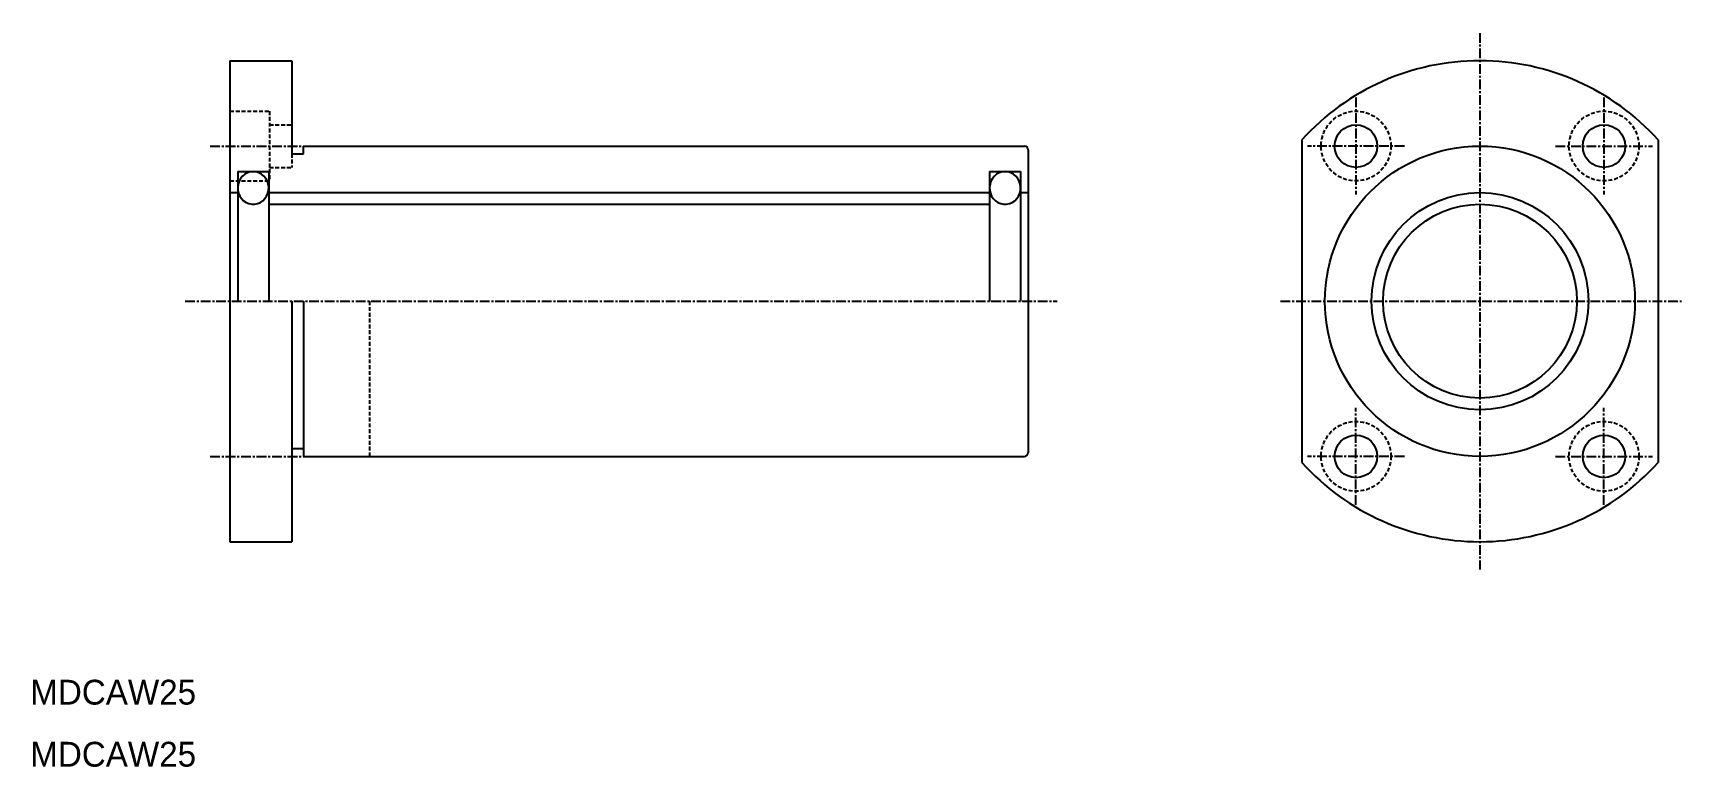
# Model space of a CAD drawing. Extents: x 10 to 223, y 10 to 105.
import ezdxf

# ---------------------------------------------------------------- set-up
doc = ezdxf.new("R2010")
doc.units = 0
doc.linetypes.add('CENTER', pattern=[2, 1.25, -0.25, 0.25, -0.25])
doc.linetypes.add('DASHED', pattern=[0.75, 0.5, -0.25])
doc.layers.get('0').update_dxf_attribs({"linetype": 'CONTINUOUS'})
doc.layers.add('CENTER', color=1, linetype='CENTER')

msp = doc.modelspace()

# ---------------------------------------------------------------- linework, layer by layer
at = {"color": 7, "linetype": 'CONTINUOUS'}
for p, q in [((35.77, 101), (35.77, 39)), ((35.77, 101), (43.77, 101)), ((43.77, 101), (43.77, 89)), ((45.27, 90), (138.27, 90)), ((45.27, 89), (45.27, 90)), ((138.77, 89.5), (138.77, 50.5)), ((174.05, 90.78), (174.05, 49.22)), ((220.05, 90.78), (220.05, 49.22)), ((43.77, 89), (45.27, 89)), ((35.77, 85.5), (35.77, 85.5)), ((36.77, 86.7), (36.77, 70)), ((36.77, 86.7), (40.77, 86.7)), ((40.77, 86.7), (40.77, 70)), ((133.77, 86.7), (133.77, 70)), ((133.77, 86.7), (137.77, 86.7)), ((137.77, 86.7), (137.77, 70)), ((35.77, 84), (36.77, 84)), ((40.77, 84), (133.77, 84)), ((137.77, 84), (138.77, 84)), ((40.77, 82.5), (133.77, 82.5)), ((174.05, 80.39), (174.05, 80.39)), ((35.77, 70), (35.77, 70)), ((43.77, 70), (43.77, 39)), ((45.27, 70), (45.27, 50)), ((174.05, 70), (174.05, 70)), ((43.77, 51), (45.27, 51)), ((45.27, 50), (138.27, 50)), ((35.77, 39), (43.77, 39))]:
    msp.add_line(p, q, dxfattribs=at)
at = {"color": 3, "linetype": 'DASHED'}
for p, q in [((35.77, 94.5), (40.87, 94.5)), ((40.87, 94.5), (40.87, 85.5)), ((40.87, 92.75), (43.77, 92.75)), ((40.87, 87.25), (43.77, 87.25)), ((43.77, 89), (43.77, 87.25)), ((35.77, 85.5), (40.87, 85.5)), ((53.77, 70), (53.77, 50))]:
    msp.add_line(p, q, dxfattribs=at)
at = {"color": 7, "linetype": 'CONTINUOUS', "flags": 128}
for points in [[(38.77, 86.7), (38.39, 86.66), (38.03, 86.55), (37.69, 86.37), (37.39, 86.12), (37.14, 85.82), (36.95, 85.47), (36.83, 85.1), (36.77, 84.7), (36.79, 84.3), (36.88, 83.91), (37.04, 83.55), (37.26, 83.22), (37.53, 82.95), (37.85, 82.73), (38.21, 82.58), (38.58, 82.51), (38.96, 82.51), (39.33, 82.58), (39.69, 82.73), (40.01, 82.95), (40.28, 83.22), (40.5, 83.55), (40.66, 83.91), (40.75, 84.3), (40.77, 84.7), (40.71, 85.09), (40.59, 85.47), (40.4, 85.82), (40.15, 86.12), (39.85, 86.37), (39.51, 86.55), (39.15, 86.66)], [(135.78, 86.7), (135.4, 86.66), (135.03, 86.55), (134.69, 86.37), (134.39, 86.12), (134.14, 85.82), (133.95, 85.47), (133.83, 85.09), (133.77, 84.7), (133.79, 84.3), (133.88, 83.91), (134.04, 83.55), (134.26, 83.22), (134.54, 82.95), (134.86, 82.73), (135.21, 82.58), (135.59, 82.51), (135.97, 82.51), (136.34, 82.58), (136.7, 82.73), (137.02, 82.95), (137.3, 83.22), (137.52, 83.55), (137.68, 83.91), (137.77, 84.3), (137.78, 84.7), (137.73, 85.09), (137.61, 85.47), (137.41, 85.82), (137.16, 86.12), (136.86, 86.37), (136.52, 86.55), (136.16, 86.66)]]:
    msp.add_lwpolyline(points, close=True, dxfattribs=at)
at = {"color": 3, "linetype": 'DASHED'}
for centre in [(181.05, 90), (213.05, 90), (181.05, 50), (213.05, 50)]:
    msp.add_circle(centre, 4.5, dxfattribs=at)
at = {"color": 7, "linetype": 'CONTINUOUS'}
for centre, radius in [((181.05, 90), 2.75), ((213.05, 90), 2.75), ((197.05, 70), 20), ((197.05, 70), 14), ((197.05, 70), 12.5), ((181.05, 50), 2.75), ((213.05, 50), 2.75)]:
    msp.add_circle(centre, radius, dxfattribs=at)
for centre, radius, start, end in [((197.05, 70), 31, 42.1034, 137.8966), ((138.27, 89.5), 0.5, 360, 90), ((138.27, 50.5), 0.5, 270, 0), ((197.05, 70), 31, 222.1034, 317.8966)]:
    msp.add_arc(centre, radius, start, end, dxfattribs=at)
at = {"layer": 'CENTER', "color": 1, "linetype": 'CENTER'}
for p, q in [((197.05, 104.57), (197.05, 35.43)), ((181.05, 96.24), (181.05, 83.76)), ((213.05, 96.24), (213.05, 83.76)), ((33.21, 90), (46.21, 90)), ((187.29, 90), (174.8, 90)), ((206.8, 90), (219.29, 90)), ((30, 70), (142.48, 70)), ((171.32, 70), (223.12, 70)), ((181.05, 43.76), (181.05, 56.24)), ((213.05, 43.76), (213.05, 56.24)), ((33.21, 50), (46.21, 50)), ((187.29, 50), (174.8, 50)), ((206.8, 50), (219.29, 50))]:
    msp.add_line(p, q, dxfattribs=at)

# ---------------------------------------------------------------- texts
at = {"color": 7, "linetype": 'CONTINUOUS'}
for p in [(10, 18), (10, 10)]:
    msp.add_text('MDCAW25', height=3.2, dxfattribs=at).set_placement(p)

doc.saveas('drawing.dxf')
